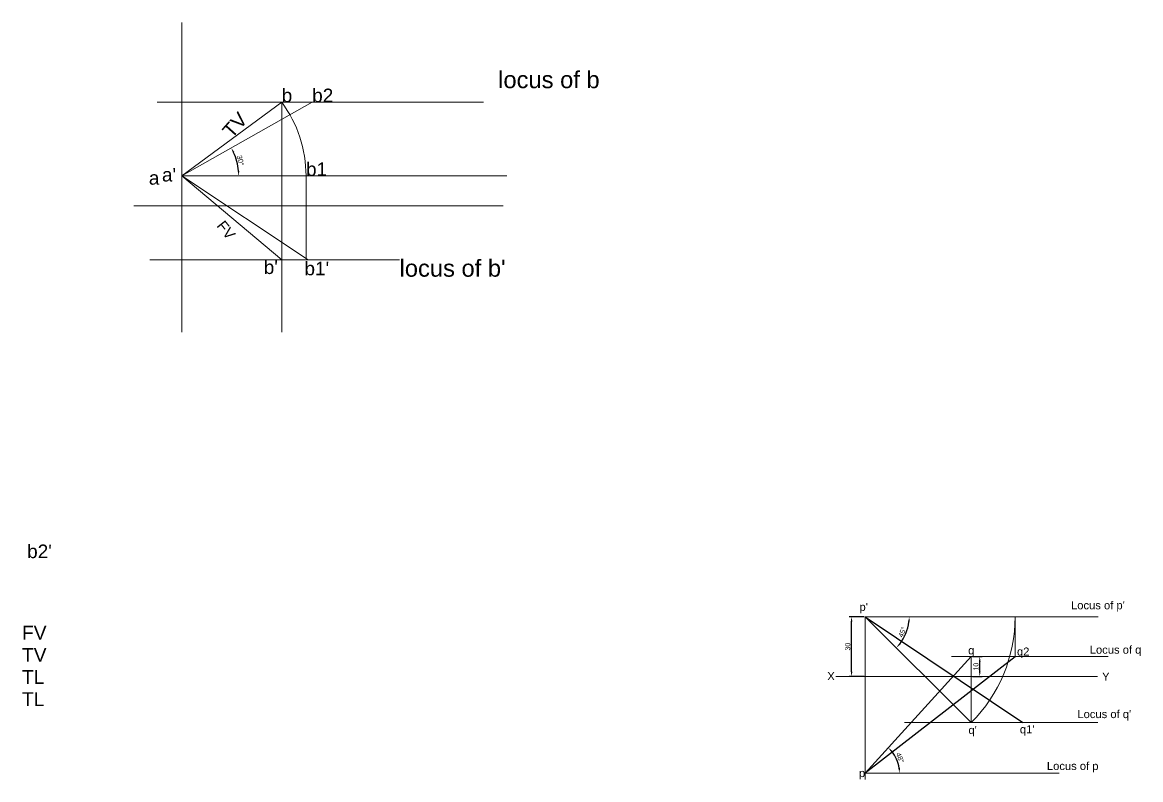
# Model space of a CAD drawing. Header units: millimetres. Extents: x 1843 to 4631, y 1609 to 2426.
# Drawn here: x 4071 to 4631, y 1917 to 2296 of the extents above; entities that cross this region are included whole.
import ezdxf

# ---------------------------------------------------------------- set-up
doc = ezdxf.new("R2010")
doc.units = ezdxf.units.MM
doc.styles.get("Standard").update_dxf_attribs({"font": 'arial.ttf'})
doc.dimstyles.new('ISO-25', dxfattribs={"dimtxt": 2.5, "dimasz": 2.5, "dimexe": 1.25, "dimexo": 0.625, "dimtad": 1, "dimtxsty": 'Standard', "dimcen": 2.5, "dimadec": 0, "dimazin": 0, "dimtfac": 1, "dimtmove": 0, "dimatfit": 3, "dimfxl": 1, "dimarcsym": 0})

# ---------------------------------------------------------------- blocks, each defined once
blk = doc.blocks.new('*D26')
at = {"color": 0, "lineweight": -2, "transparency": 16777216}
blk.add_arc((4150.59, 2219.2), 28.48, 5.0315, 24.4783, dxfattribs=at)
at = {"color": 0, "lineweight": 5, "transparency": 16777216}
for points in [[(4176.14, 2230.81), (4176.88, 2231.19), (4175.37, 2233.22)], [(4179.37, 2221.71), (4178.54, 2221.68), (4179.07, 2219.2)]]:
    blk.add_solid(points, dxfattribs=at)
at = {"layer": 'Defpoints', "color": 0, "lineweight": 5, "transparency": 16777216}
for p in [(4215.86, 2256.14), (4178.65, 2224.06), (4150.59, 2219.2), (4150.59, 2219.2), (4313.25, 2219.2)]:
    blk.add_point(p, dxfattribs=at)
at = {"color": 0, "lineweight": 5, "transparency": 16777216, "insert": (4179.97, 2226.93), "char_height": 2.5, "attachment_point": 5, "rotation": 284.7549}
blk.add_mtext('30°', dxfattribs=at)
blk = doc.blocks.new('*D32')
at = {"color": 0, "lineweight": -2, "transparency": 16777216}
for p, q in [((4492.1, 1998.45), (4484.6, 1998.45)), ((4485.85, 1970.95), (4485.85, 1995.95)), ((4492.1, 1968.45), (4484.6, 1968.45))]:
    blk.add_line(p, q, dxfattribs=at)
at = {"color": 0, "lineweight": 5, "transparency": 16777216}
for points in [[(4485.43, 1995.95), (4486.27, 1995.95), (4485.85, 1998.45)], [(4485.43, 1970.95), (4486.27, 1970.95), (4485.85, 1968.45)]]:
    blk.add_solid(points, dxfattribs=at)
at = {"layer": 'Defpoints', "color": 0, "lineweight": 5, "transparency": 16777216}
for p in [(4485.85, 1998.45), (4492.72, 1998.45), (4492.72, 1968.45)]:
    blk.add_point(p, dxfattribs=at)
at = {"color": 0, "lineweight": 9, "transparency": 16777216, "insert": (4483.95, 1983.45), "char_height": 2.5, "attachment_point": 5, "rotation": 90}
blk.add_mtext('30', dxfattribs=at)
blk = doc.blocks.new('*D33')
at = {"color": 0, "lineweight": -2, "transparency": 16777216}
for p, q in [((4546.38, 1978.45), (4551.26, 1978.45)), ((4550.01, 1970.95), (4550.01, 1975.95)), ((4546.38, 1968.45), (4551.26, 1968.45))]:
    blk.add_line(p, q, dxfattribs=at)
at = {"color": 0, "lineweight": 5, "transparency": 16777216}
for points in [[(4549.59, 1975.95), (4550.43, 1975.95), (4550.01, 1978.45)], [(4549.59, 1970.95), (4550.43, 1970.95), (4550.01, 1968.45)]]:
    blk.add_solid(points, dxfattribs=at)
at = {"layer": 'Defpoints', "color": 0, "lineweight": 5, "transparency": 16777216}
for p in [(4545.75, 1978.45), (4550.01, 1978.45), (4545.75, 1968.45)]:
    blk.add_point(p, dxfattribs=at)
at = {"color": 0, "lineweight": 9, "transparency": 16777216, "insert": (4548.11, 1973.45), "char_height": 2.5, "attachment_point": 5, "rotation": 90}
blk.add_mtext('10', dxfattribs=at)
blk = doc.blocks.new('*D34')
at = {"color": 0, "lineweight": -2, "transparency": 16777216}
blk.add_arc((4492.72, 1998.45), 21.99, 321.5163, 353.4837, dxfattribs=at)
at = {"color": 0, "lineweight": 5, "transparency": 16777216}
for points in [[(4514.16, 1995.98), (4514.99, 1995.93), (4514.72, 1998.45)], [(4510.25, 1984.49), (4509.63, 1985.04), (4508.27, 1982.9)]]:
    blk.add_solid(points, dxfattribs=at)
at = {"layer": 'Defpoints', "color": 0, "lineweight": 5, "transparency": 16777216}
for p in [(4492.72, 1998.45), (4492.72, 1998.45), (4609.26, 1998.45), (4511.77, 1987.46), (4545.75, 1945.42)]:
    blk.add_point(p, dxfattribs=at)
at = {"color": 0, "lineweight": 9, "transparency": 16777216, "insert": (4511.29, 1990.76), "char_height": 2.5, "attachment_point": 5, "rotation": 67.5}
blk.add_mtext('45°', dxfattribs=at)
blk = doc.blocks.new('*D35')
at = {"color": 0, "lineweight": -2, "transparency": 16777216}
blk.add_arc((4492.67, 1920.08), 17.18, 8.3425, 39.3712, dxfattribs=at)
at = {"color": 0, "lineweight": 5, "transparency": 16777216}
for points in [[(4505.66, 1930.7), (4506.26, 1931.27), (4504.24, 1932.8)], [(4510.09, 1922.61), (4509.26, 1922.55), (4509.86, 1920.08)]]:
    blk.add_solid(points, dxfattribs=at)
at = {"layer": 'Defpoints', "color": 0, "lineweight": 5, "transparency": 16777216}
for p in [(4545.75, 1978.45), (4492.67, 1920.08), (4492.67, 1920.08), (4509.2, 1924.79), (4589.7, 1920.08)]:
    blk.add_point(p, dxfattribs=at)
at = {"color": 0, "lineweight": 9, "transparency": 16777216, "insert": (4510.13, 1927.8), "char_height": 2.5, "attachment_point": 5, "rotation": 293.8569}
blk.add_mtext('48°', dxfattribs=at)

msp = doc.modelspace()

# ---------------------------------------------------------------- linework, layer by layer
at = {"lineweight": 5}
for p, q in [((4150.59, 2219.197), (4150.59, 2296.135)), ((4138.207, 2256.14), (4301.627, 2256.14)), ((4212.757, 2219.197), (4212.757, 2177.953)), ((4200.59, 2177.242), (4134.506, 2177.242))]:
    msp.add_line(p, q, dxfattribs=at)
at = {"lineweight": 0}
for p, q in [((4215.86, 2256.14), (4150.59, 2219.197)), ((4200.59, 2256.14), (4150.59, 2219.197)), ((4215.86, 2256.14), (4168.875, 2256.14)), ((4200.59, 2236.783), (4200.59, 2256.14)), ((4200.59, 2140.9), (4200.59, 2236.783)), ((4150.59, 2204.197), (4150.59, 2219.197)), ((4150.59, 2219.197), (4200.59, 2177.242)), ((4150.59, 2219.197), (4213.828, 2177.242)), ((4150.59, 2219.197), (4313.254, 2219.197)), ((4126.582, 2204.197), (4311.506, 2204.197)), ((4126.582, 2204.197), (4150.59, 2204.197)), ((4150.59, 2204.197), (4150.59, 2140.9)), ((4200.59, 2177.242), (4259.57, 2177.242))]:
    msp.add_line(p, q, dxfattribs=at)
at = {"lineweight": 9}
for p, q in [((4492.721, 1968.452), (4492.721, 1998.452)), ((4492.721, 1998.452), (4609.263, 1998.452)), ((4567.721, 1998.452), (4567.721, 1978.33)), ((4535.841, 1978.446), (4614.237, 1978.446)), ((4545.754, 1968.446), (4545.754, 1978.446)), ((4477.909, 1968.534), (4609.029, 1968.534)), ((4492.721, 1968.452), (4492.721, 1916.83)), ((4545.754, 1945.419), (4545.754, 1968.446)), ((4512.363, 1945.419), (4609.132, 1945.419)), ((4492.673, 1920.082), (4589.704, 1920.082))]:
    msp.add_line(p, q, dxfattribs=at)
at = {"lineweight": 30}
for p, q in [((4492.721, 1998.452), (4545.754, 1945.419)), ((4492.721, 1998.452), (4571.543, 1945.421)), ((4492.673, 1920.082), (4545.754, 1978.446)), ((4567.721, 1978.33), (4492.673, 1920.082))]:
    msp.add_line(p, q, dxfattribs=at)
at = {"lineweight": 5}
msp.add_arc((4150.59, 2219.197), 62.167, 0, 36.45916, dxfattribs=at)
at = {"lineweight": 9}
msp.add_arc((4492.721, 1998.452), 75, 315, 0, dxfattribs=at)

# ---------------------------------------------------------------- texts
for s, height, p in [('b', 6.784, (4200.59, 2256.14)), ('b2', 6.7839, (4215.86, 2256.14)), ("a'", 6.7839, (4140.642, 2216.424)), ('b1', 6.7839, (4212.757, 2219.197)), ('a', 6.784, (4134.093, 2214.829)), ("b'", 6.7839, (4191.601, 2170.088)), ("b1'", 6.7839, (4211.993, 2169.461)), ("b2'", 6.7839, (4073.173, 2027.793)), ('FV', 6.9079, (4070.551, 1986.971)), ('TV', 6.9079, (4070.551, 1975.874)), ('TL', 6.9079, (4070.551, 1964.778)), ('TL', 6.9079, (4070.551, 1953.681))]:
    msp.add_text(s, height=height).set_placement(p)
at = {"lineweight": 5}
for s, height, rotation, p in [('TV', 7.0591, 48.30534, (4175.59, 2237.668)), ('FV', 5.29, 308.5247, (4167.757, 2194.185))]:
    msp.add_text(s, height=height, rotation=rotation, dxfattribs=at).set_placement(p)
at = {"char_height": 8.5, "attachment_point": 1}
for s, insert in [('locus of b', (4308.932, 2271.672)), ("locus of b'", (4259.57, 2177.242))]:
    msp.add_mtext_dynamic_manual_height_columns(s, width=53.81884, gutter_width=42.5, heights=[0], dxfattribs=dict(at, insert=insert))
at = {"lineweight": 9, "attachment_point": 1}
for s, insert, char_height, width in [("p'", (4489.81, 2005.339), 4.0079, 3.7203), ("Locus of p'", (4595.706, 2006.173), 4.00791, 60.39187), ('q', (4544.214, 1983.627), 4.008, 3.7203), ('q2', (4568.643, 1983.001), 4.0079, 3.7203), ('Locus of q', (4605.071, 1983.913), 4.0079, 28.01166), ('X', (4473.697, 1970.687), 4.008, 3.7203), ('Y', (4611.257, 1970.454), 4.008, 3.7203), ("Locus of q'", (4598.885, 1951.665), 4.00791, 36.63494), ("q'", (4544.33, 1943.671), 4.0079, 3.7203), ("q1'", (4570.102, 1944.033), 4.0079, 3.7203), ('Locus of p', (4583.622, 1925.681), 4.0079, 38.62574), ('p', (4489.554, 1922.129), 4.008, 3.7203)]:
    msp.add_mtext(s, dxfattribs=dict(at, insert=insert, char_height=char_height, width=width))

# ---------------------------------------------------------------- dimensions: what is measured, and where the dimension line sits
at = {"lineweight": 5}
dim = msp.add_angular_dim_2l(base=(4178.649, 2224.062), line1=((4215.86, 2256.14), (4150.59, 2219.197)), line2=((4150.59, 2219.197), (4313.254, 2219.197)), dimstyle='ISO-25', dxfattribs=at)
dim.commit()
dim.dimension.update_dxf_attribs({"geometry": '*D26', "text_midpoint": (4179.968, 2226.934)})
at = {"lineweight": 9}
for base, p1, p2, picture, middle in [((4485.851, 1998.452), (4492.721, 1968.452), (4492.721, 1998.452), '*D32', (4483.948, 1983.452)), ((4550.011, 1978.446), (4545.754, 1968.446), (4545.754, 1978.446), '*D33', (4548.11, 1973.446))]:
    dim = msp.add_linear_dim(base=base, p1=p1, p2=p2, angle=90, dimstyle='ISO-25', dxfattribs=at)
    dim.commit()
    dim.dimension.update_dxf_attribs({"geometry": picture, "text_midpoint": middle})
for base, line1, line2, picture, middle in [((4511.768, 1987.455), ((4492.721, 1998.452), (4545.754, 1945.419)), ((4492.721, 1998.452), (4609.263, 1998.452)), '*D34', (4511.289, 1990.761)), ((4509.2, 1924.791), ((4492.673, 1920.082), (4589.704, 1920.082)), ((4492.673, 1920.082), (4545.754, 1978.446)), '*D35', (4510.129, 1927.802))]:
    dim = msp.add_angular_dim_2l(base=base, line1=line1, line2=line2, dimstyle='ISO-25', dxfattribs=at)
    dim.commit()
    dim.dimension.update_dxf_attribs({"geometry": picture, "text_midpoint": middle})

doc.saveas('drawing.dxf')
